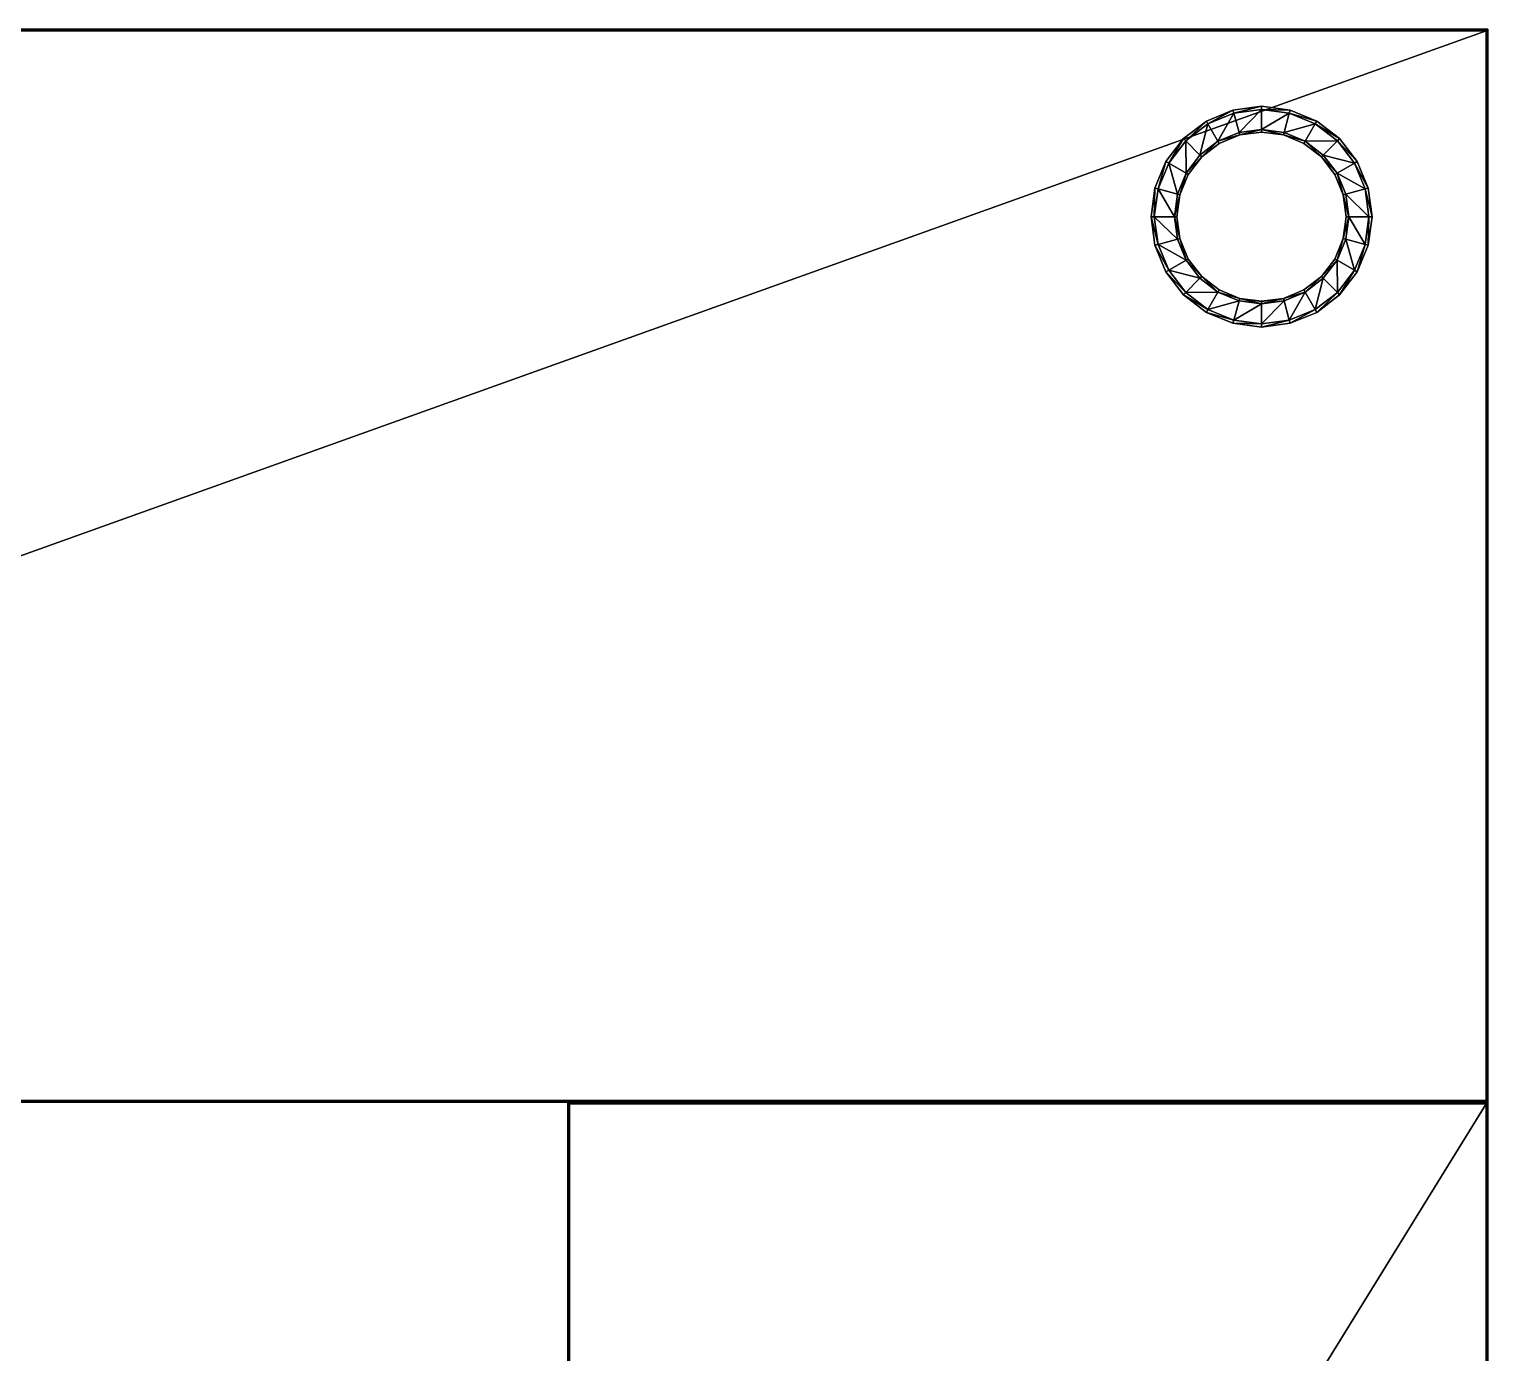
# Model space of a CAD drawing. Extents: x -112 to 88, y -88 to 85.
# Drawn here: x -12.3 to 82.8, y -1.3 to 85.1 of the extents above; entities that cross this region are included whole.
import ezdxf

# ---------------------------------------------------------------- set-up
doc = ezdxf.new("R2010")
doc.units = 0
doc.layers.add('TABLE', color=250, linetype='CONTINUOUS')

msp = doc.modelspace()

# ---------------------------------------------------------------- meshes
at = {"layer": 'TABLE', "color": 250}
mesh = msp.add_polyface(dxfattribs=at)
corners = [(61.133404, 74.698357, -0.000043), (60.883698, 72.834381, -0.00005), (60.883698, 72.834381, 2.163348), (-112.041023, 15.167622, 77.684586), (82.746864, 15.167622, 77.684586), (82.746864, 84.967621, 77.68457), (-112.041023, 84.967621, 77.684578), (-112.141029, 15.067623, 77.584587), (-112.141029, 15.067627, 75.132889), (82.846863, 15.067623, 75.132889), (82.846863, 15.067623, 77.584587), (82.846863, 85.067619, 77.584572), (82.84687, 85.067619, 75.132874), (-112.141029, 85.067619, 75.132874), (-112.141029, 85.067619, 77.584572), (-112.041023, 15.167622, 75.03289), (-112.041023, 84.967621, 75.032875), (82.746872, 84.967621, 75.032875), (82.746864, 15.167622, 75.03289), (22.946861, -81.867226, 77.684616), (82.746864, 14.967625, 77.684586), (22.946861, 14.967628, 77.684586), (22.846863, -81.967232, 77.584618), (22.846863, -81.967232, 75.132919), (82.84687, -81.967232, 75.132919), (82.846863, 15.067623, 77.584587), (22.846863, 15.067623, 75.132889), (22.846863, 15.067627, 77.584587), (22.946861, -81.867226, 75.032921), (22.946861, 14.967625, 75.03289), (82.746864, 14.967625, 75.03289), (82.746864, -81.867226, 77.684616)]
mesh.append_faces([[corners[k] for k in face] for face in [(3, 5, 6), (7, 9, 10), (11, 13, 14), (14, 8, 7), (15, 17, 18), (19, 20, 21), (25, 26, 27), (27, 23, 22)]], dxfattribs={"vtx0": -1})
mesh.append_faces([[corners[k] for k in face] for face in [(0, 1, 2), (3, 4, 5), (7, 8, 9), (11, 12, 13), (14, 13, 8), (15, 16, 17), (22, 23, 24), (27, 26, 23), (28, 29, 30), (7, 10, 4), (4, 3, 7), (11, 14, 6), (6, 5, 11), (14, 7, 3), (3, 6, 14), (9, 8, 15), (15, 18, 9), (13, 12, 17), (17, 16, 13), (8, 13, 16), (16, 15, 8), (31, 19, 22), (25, 27, 21), (27, 22, 19), (19, 21, 27), (24, 23, 28), (30, 29, 26), (23, 26, 29), (29, 28, 23)]], dxfattribs={"vtx2": -1})
mesh = msp.add_polyface(dxfattribs=at)
corners = [(68.089432, 67.146088, 2.40105), (68.089432, 67.312065, 2.66151), (66.661087, 67.503426, 2.66151), (66.618233, 67.343185, 2.40105), (68.089432, 67.312363, 75.032867), (69.560631, 67.343185, 2.40105), (69.517776, 67.503426, 2.66151), (66.279861, 66.080269, 2.401073), (68.089432, 65.83783, 2.401073), (69.89901, 66.080269, 2.401073), (71.587357, 66.775093, 2.40105), (70.933273, 67.908089, 2.401035), (66.225571, 65.877655, 2.163548), (68.089432, 65.627945, 2.163548), (69.953293, 65.877655, 2.163548), (71.692299, 66.593323, 2.163525), (73.033287, 67.889832, 2.400974), (66.225571, 65.877655, 0.000149), (68.089432, 65.627945, 0.000149), (69.953293, 65.877655, 0.000149), (71.692299, 66.593323, 0.000126), (73.181602, 67.741508, 0.00005), (73.181602, 67.741508, 2.163448), (82.846863, 15.067623, 77.584587), (82.846863, 15.067623, 75.132889), (82.84687, 85.067619, 75.132874), (82.846863, 85.067619, 77.584572), (82.846863, -81.967232, 77.584618), (82.84687, -81.967232, 75.132919), (82.846863, 15.067623, 75.132889), (82.846863, 15.067623, 77.584587), (82.746864, 84.967621, 77.68457), (82.746864, 15.167622, 77.684586), (82.746864, 15.167622, 75.03289), (82.746872, 84.967621, 75.032875), (82.746864, 14.967625, 77.684586), (82.746864, -81.867226, 77.684616), (82.746872, -81.867226, 75.032921), (82.746864, 14.967625, 75.03289)]
mesh.append_faces([[corners[k] for k in face] for face in [(0, 2, 3), (4, 2, 1), (0, 6, 1), (23, 25, 26), (27, 29, 30)]], dxfattribs={"vtx0": -1})
mesh.append_faces([[corners[k] for k in face] for face in [(0, 1, 2), (0, 5, 6), (4, 1, 6), (7, 8, 0), (0, 3, 7), (8, 9, 5), (5, 0, 8), (9, 10, 11), (11, 5, 9), (12, 13, 8), (13, 14, 9), (9, 8, 13), (14, 15, 10), (10, 9, 14), (16, 10, 15), (17, 18, 13), (18, 19, 14), (14, 13, 18), (19, 20, 15), (15, 14, 19), (20, 21, 22), (22, 15, 20), (23, 24, 25), (27, 28, 29), (23, 26, 31), (31, 32, 23), (25, 24, 33), (33, 34, 25), (27, 30, 35), (35, 36, 27), (29, 28, 37), (37, 38, 29)]], dxfattribs={"vtx2": -1})
mesh = msp.add_polyface(dxfattribs=at)
corners = [(65.245583, 77.760117, 2.400904), (65.328415, 77.616638, 2.66144), (66.661087, 78.1651, 2.66144), (66.618233, 78.325027, 2.400904), (65.328415, 77.616638, 75.032875), (66.661087, 78.165092, 75.032875), (64.070038, 76.853821, 2.400904), (64.187103, 76.73674, 2.66144), (63.163742, 75.678276, 2.400904), (63.307209, 75.595398, 2.661441), (63.307209, 75.595352, 75.032867), (64.187103, 76.736732, 75.032875), (62.598839, 74.305618, 2.400904), (62.758762, 74.262604, 2.661441), (62.758762, 74.262436, 75.032867), (63.163742, 69.990005, 2.400913), (62.758762, 71.405586, 2.661433), (62.598843, 71.362892, 2.400897), (63.307209, 70.07283, 75.032867), (62.758762, 71.405418, 75.032867), (63.307209, 70.072838, 2.661441), (62.567402, 72.833847, 75.032867), (66.279861, 79.587929, 2.400889), (64.591499, 78.893089, 2.400889), (63.145576, 77.778343, 2.400889), (62.030834, 76.33242, 2.400889), (68.089432, 80.04026, 2.163355), (66.225571, 79.790543, 2.163355), (64.486557, 79.07486, 2.163355), (62.997261, 77.926666, 2.163355), (68.089432, 80.04026, -0.000043), (66.225571, 79.790543, -0.000043), (64.486557, 79.07486, -0.000043), (62.997261, 77.926674, -0.000043)]
mesh.append_faces([[corners[k] for k in face] for face in [(0, 2, 3), (4, 2, 1), (0, 7, 1), (8, 7, 6), (10, 7, 9), (4, 7, 11), (8, 13, 9), (10, 13, 14), (15, 16, 17), (18, 16, 20), (21, 16, 19)]], dxfattribs={"vtx0": -1})
mesh.append_faces([[corners[k] for k in face] for face in [(0, 1, 2), (4, 5, 2), (0, 6, 7), (8, 9, 7), (10, 11, 7), (4, 1, 7), (8, 12, 13), (10, 9, 13), (18, 19, 16), (22, 23, 0), (0, 3, 22), (23, 24, 6), (6, 0, 23), (24, 25, 8), (8, 6, 24), (26, 27, 22), (27, 28, 23), (23, 22, 27), (28, 29, 24), (24, 23, 28), (25, 24, 29), (30, 31, 27), (31, 32, 28), (28, 27, 31), (32, 33, 29), (29, 28, 32)]], dxfattribs={"vtx2": -1})
mesh = msp.add_polyface(dxfattribs=at)
corners = [(70.933273, 77.760117, 2.400904), (70.850449, 77.616638, 2.66144), (71.99176, 76.73674, 2.66144), (72.108826, 76.853821, 2.400904), (70.850449, 77.616638, 75.032875), (71.99176, 76.736732, 75.032875), (72.871658, 75.595352, 75.032867), (69.560631, 78.325027, 2.400904), (69.517776, 78.1651, 2.66144), (68.089432, 78.522133, 2.400904), (68.089432, 78.356461, 2.66144), (68.089432, 78.356461, 75.032875), (69.517776, 78.165092, 75.032875), (66.618233, 78.325027, 2.400904), (66.661087, 78.1651, 2.66144), (66.661087, 78.165092, 75.032875), (73.033287, 77.778343, 2.400889), (71.587364, 78.893089, 2.400889), (69.89901, 79.587929, 2.400889), (68.089432, 79.830368, 2.400889), (66.279861, 79.587929, 2.400889), (73.181602, 77.926666, 2.163355), (71.692307, 79.07486, 2.163355), (69.953293, 79.790543, 2.163355), (68.089432, 80.04026, 2.163355), (73.181602, 77.926674, -0.000043), (71.692307, 79.07486, -0.000043), (69.953293, 79.790543, -0.000043), (68.089432, 80.04026, -0.000043), (66.225571, 79.790543, 2.163355)]
mesh.append_faces([[corners[k] for k in face] for face in [(0, 2, 3), (4, 2, 1), (6, 2, 5), (0, 8, 1), (9, 8, 7), (11, 8, 10), (4, 8, 12), (9, 14, 10), (11, 14, 15)]], dxfattribs={"vtx0": -1})
mesh.append_faces([[corners[k] for k in face] for face in [(0, 1, 2), (4, 5, 2), (0, 7, 8), (9, 10, 8), (11, 12, 8), (4, 1, 8), (9, 13, 14), (11, 10, 14), (16, 17, 0), (0, 3, 16), (17, 18, 7), (7, 0, 17), (18, 19, 9), (9, 7, 18), (19, 20, 13), (13, 9, 19), (21, 22, 17), (22, 23, 18), (18, 17, 22), (23, 24, 19), (19, 18, 23), (20, 19, 24), (25, 26, 22), (26, 27, 23), (23, 22, 26), (27, 28, 24), (24, 23, 27), (29, 24, 28)]], dxfattribs={"vtx2": -1})
mesh = msp.add_polyface(dxfattribs=at)
corners = [(73.77713, 72.834335, 2.400897), (73.580025, 74.305618, 2.400904), (73.420105, 74.262604, 2.661441), (73.611465, 72.834091, 2.661433), (73.015121, 75.678276, 2.400904), (72.871658, 75.595398, 2.661441), (72.871658, 75.595352, 75.032867), (73.420105, 74.262436, 75.032867), (73.611465, 72.833847, 75.032867), (72.108826, 76.853821, 2.400904), (71.99176, 76.73674, 2.66144), (73.420105, 71.405586, 2.661433), (73.420105, 71.405418, 75.032867), (75.085304, 72.834373, 2.400882), (74.842865, 74.644058, 2.400889), (74.148041, 76.33242, 2.400889), (73.033287, 77.778343, 2.400889), (74.842865, 71.024506, 2.400882), (75.295181, 72.834381, 2.163348), (75.045471, 74.698357, 2.163356), (74.329796, 76.43737, 2.163356), (73.181602, 77.926666, 2.163355), (71.587364, 78.893089, 2.400889), (75.045471, 70.970215, 2.163348), (75.295181, 72.834381, -0.00005), (75.045471, 74.698357, -0.000043), (74.329796, 76.43737, -0.000043), (73.181602, 77.926674, -0.000043), (71.692307, 79.07486, 2.163355), (75.045471, 70.970215, -0.00005)]
mesh.append_faces([[corners[k] for k in face] for face in [(0, 2, 3), (4, 2, 1), (6, 2, 5), (8, 2, 7), (4, 10, 5), (8, 11, 3)]], dxfattribs={"vtx0": -1})
mesh.append_faces([[corners[k] for k in face] for face in [(0, 1, 2), (4, 5, 2), (6, 7, 2), (8, 3, 2), (4, 9, 10), (6, 5, 10), (0, 3, 11), (8, 12, 11), (13, 14, 1), (1, 0, 13), (14, 15, 4), (4, 1, 14), (15, 16, 9), (9, 4, 15), (17, 13, 0), (18, 19, 14), (14, 13, 18), (19, 20, 15), (15, 14, 19), (20, 21, 16), (16, 15, 20), (22, 16, 21), (23, 18, 13), (24, 25, 19), (19, 18, 24), (25, 26, 20), (20, 19, 25), (26, 27, 21), (21, 20, 26), (28, 21, 27), (29, 24, 18)]], dxfattribs={"vtx2": -1})
mesh = msp.add_polyface(dxfattribs=at)
corners = [(62.401741, 72.834335, 2.400897), (62.567402, 72.834091, 2.661433), (62.758762, 74.262604, 2.661441), (62.598839, 74.305618, 2.400904), (62.567402, 72.833847, 75.032867), (62.758762, 74.262436, 75.032867), (62.598843, 71.362892, 2.400897), (62.758762, 71.405586, 2.661433), (62.030834, 76.33242, 2.400889), (61.336006, 74.644058, 2.400889), (63.163742, 75.678276, 2.400904), (61.093575, 72.834373, 2.400882), (61.33601, 71.024506, 2.400882), (62.030834, 69.335854, 2.400905), (63.163742, 69.990005, 2.400913), (62.997261, 77.926666, 2.163355), (61.849075, 76.43737, 2.163356), (61.133404, 74.698357, 2.163356), (60.883698, 72.834381, 2.163348), (61.133408, 70.970215, 2.163348), (61.849075, 69.230904, 2.163379), (62.997261, 67.741508, 2.163448), (63.145576, 67.889832, 2.400974), (62.997261, 77.926674, -0.000043), (61.849075, 76.43737, -0.000043), (61.133404, 74.698357, -0.000043), (60.883698, 72.834381, -0.00005), (61.133408, 70.970215, -0.00005), (61.849075, 69.230904, -0.000019), (62.997261, 67.741508, 0.00005)]
mesh.append_faces([[corners[k] for k in face] for face in [(0, 2, 3), (4, 2, 1), (0, 7, 1)]], dxfattribs={"vtx0": -1})
mesh.append_faces([[corners[k] for k in face] for face in [(0, 1, 2), (4, 5, 2), (0, 6, 7), (4, 1, 7), (8, 9, 3), (3, 10, 8), (9, 11, 0), (0, 3, 9), (11, 12, 6), (6, 0, 11), (12, 13, 14), (14, 6, 12), (15, 16, 8), (16, 17, 9), (9, 8, 16), (17, 18, 11), (11, 9, 17), (18, 19, 12), (12, 11, 18), (19, 20, 13), (13, 12, 19), (20, 21, 22), (22, 13, 20), (23, 24, 16), (16, 15, 23), (24, 25, 17), (17, 16, 24), (18, 17, 25), (26, 27, 19), (19, 18, 26), (27, 28, 20), (20, 19, 27), (28, 29, 21), (21, 20, 28)]], dxfattribs={"vtx2": -1})
mesh = msp.add_polyface(dxfattribs=at)
corners = [(68.089432, 67.312363, 75.032867), (66.661087, 67.503723, 75.032867), (66.661087, 67.503426, 2.66151), (70.933273, 67.908089, 2.401035), (70.850449, 68.051826, 2.661502), (69.517776, 67.503426, 2.66151), (69.560631, 67.343185, 2.40105), (70.850449, 68.052094, 75.032867), (69.517776, 67.503723, 75.032867), (72.108826, 68.814384, 2.400974), (71.99176, 68.93161, 2.661472), (73.015129, 69.990005, 2.400913), (72.871658, 70.072838, 2.661441), (72.871658, 70.07283, 75.032867), (71.99176, 68.931763, 75.032867), (73.580032, 71.362892, 2.400897), (73.420105, 71.405586, 2.661433), (73.77713, 72.834335, 2.400897), (73.420105, 71.405418, 75.032867), (71.587357, 66.775093, 2.40105), (73.033287, 67.889832, 2.400974), (74.148041, 69.335854, 2.400905), (74.842865, 71.024506, 2.400882), (71.692299, 66.593323, 2.163525), (73.181602, 67.741508, 2.163448), (74.329796, 69.230904, 2.163379), (75.045471, 70.970215, 2.163348), (75.085304, 72.834373, 2.400882), (73.181602, 67.741508, 0.00005), (74.329796, 69.230904, -0.000019), (75.045471, 70.970215, -0.00005), (75.295181, 72.834381, 2.163348)]
mesh.append_faces([[corners[k] for k in face] for face in [(3, 5, 6), (7, 5, 4), (0, 5, 8), (3, 10, 4), (11, 10, 9), (13, 10, 12), (7, 10, 14), (11, 16, 12), (17, 16, 15), (13, 16, 18)]], dxfattribs={"vtx0": -1})
mesh.append_faces([[corners[k] for k in face] for face in [(0, 1, 2), (3, 4, 5), (7, 8, 5), (3, 9, 10), (11, 12, 10), (13, 14, 10), (7, 4, 10), (11, 15, 16), (13, 12, 16), (19, 20, 9), (9, 3, 19), (20, 21, 11), (11, 9, 20), (21, 22, 15), (15, 11, 21), (17, 15, 22), (23, 24, 20), (24, 25, 21), (21, 20, 24), (25, 26, 22), (22, 21, 25), (27, 22, 26), (28, 29, 25), (25, 24, 28), (29, 30, 26), (26, 25, 29), (31, 26, 30)]], dxfattribs={"vtx2": -1})
mesh = msp.add_polyface(dxfattribs=at)
corners = [(63.163742, 69.990005, 2.400913), (63.307209, 70.072838, 2.661441), (62.758762, 71.405586, 2.661433), (64.070038, 68.814384, 2.400974), (64.187103, 68.93161, 2.661472), (65.245583, 67.908089, 2.401035), (65.328415, 68.051826, 2.661502), (65.328415, 68.052094, 75.032867), (64.187103, 68.931763, 75.032867), (63.307209, 70.07283, 75.032867), (66.618233, 67.343185, 2.40105), (66.661087, 67.503426, 2.66151), (66.661087, 67.503723, 75.032867), (62.030834, 69.335854, 2.400905), (63.145576, 67.889832, 2.400974), (64.591499, 66.775093, 2.40105), (66.279861, 66.080269, 2.401073), (62.997261, 67.741508, 2.163448), (64.486557, 66.593323, 2.163525), (66.225571, 65.877655, 2.163548), (68.089432, 65.83783, 2.401073), (62.997261, 67.741508, 0.00005), (64.486557, 66.593323, 0.000126), (66.225571, 65.877655, 0.000149), (68.089432, 65.627945, 2.163548), (22.946861, -81.867226, 77.684616), (82.746864, -81.867226, 77.684616), (82.746864, 14.967625, 77.684586), (22.846863, -81.967232, 77.584618), (82.84687, -81.967232, 75.132919), (82.846863, -81.967232, 77.584618), (82.846863, 15.067623, 77.584587), (82.846863, 15.067623, 75.132889), (22.846863, 15.067623, 75.132889), (22.946861, -81.867226, 75.032921), (82.746864, 14.967625, 75.03289), (82.746872, -81.867226, 75.032921), (22.946861, 14.967628, 77.684586)]
mesh.append_faces([[corners[k] for k in face] for face in [(0, 4, 1), (5, 4, 3), (7, 4, 6), (9, 4, 8), (5, 11, 6), (7, 11, 12), (28, 29, 30), (34, 35, 36)]], dxfattribs={"vtx0": -1})
mesh.append_faces([[corners[k] for k in face] for face in [(0, 1, 2), (0, 3, 4), (5, 6, 4), (7, 8, 4), (9, 1, 4), (5, 10, 11), (7, 6, 11), (13, 14, 3), (3, 0, 13), (14, 15, 5), (5, 3, 14), (15, 16, 10), (10, 5, 15), (17, 18, 15), (15, 14, 17), (18, 19, 16), (16, 15, 18), (20, 16, 19), (21, 22, 18), (18, 17, 21), (22, 23, 19), (19, 18, 22), (24, 19, 23), (25, 26, 27), (31, 32, 33), (28, 30, 26), (37, 27, 31), (34, 36, 29), (33, 32, 35)]], dxfattribs={"vtx2": -1})

doc.saveas('drawing.dxf')
